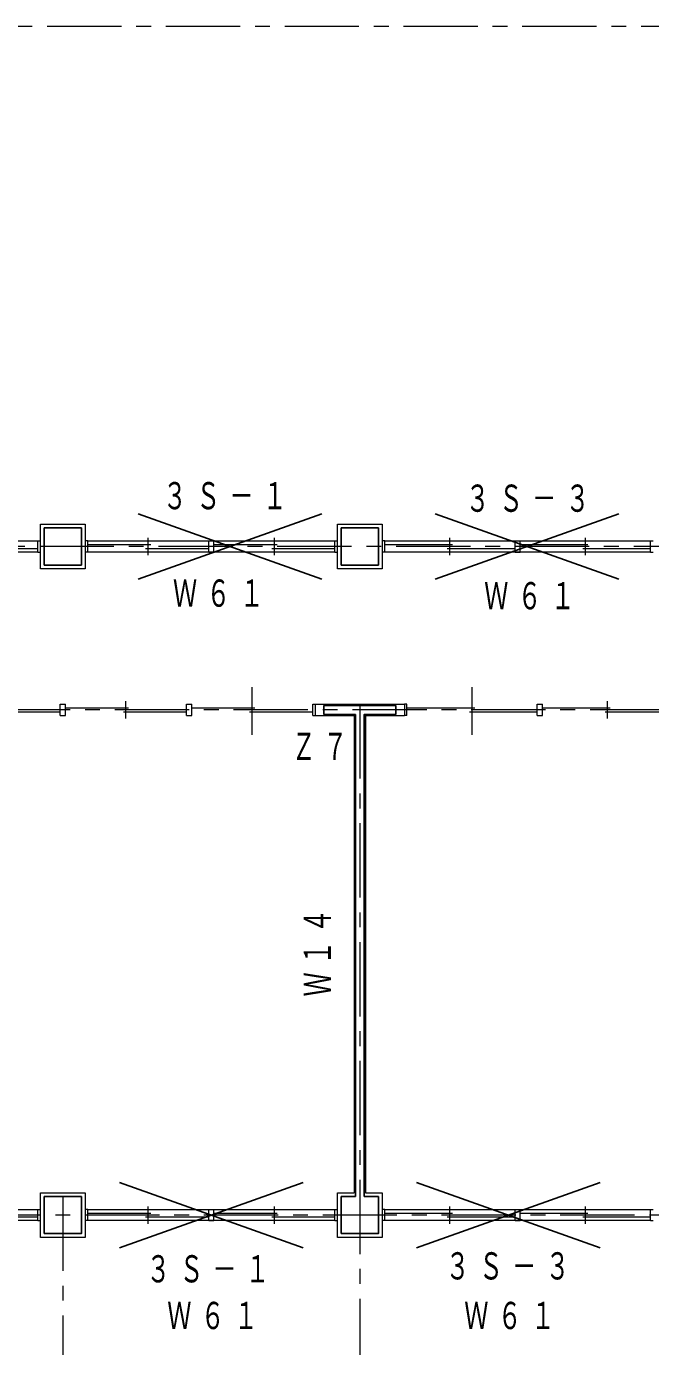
# Model space of a CAD drawing. Units: millimetres at full size, sheet at 1:200; details may follow other scales. Extents: x -55340 to 55340, y -38040 to 38040.
# Drawn here: x -22170 to -13762, y -21216 to -3446 of the extents above; entities that cross this region are included whole.
import ezdxf

# ---------------------------------------------------------------- set-up
doc = ezdxf.new("R2010")
doc.units = ezdxf.units.MM
doc.header["$LTSCALE"] = 200
doc.linetypes.add('CHAIN1', pattern=[8, 5, -1, 1, -1])
for name, color, linetype, lineweight in [('0-0_補助線', 4, 'Continuous', 9), ('0-1_通り芯', 3, 'Continuous', 18), ('0-5_建具(ｻｯｼ)', 4, 'Continuous', 9), ('2-0_補助線', 2, 'Continuous', 25), ('2-2_躯体', 2, 'Continuous', 25)]:
    doc.layers.add(name, color=color, linetype=linetype, lineweight=lineweight)
doc.layers.add('2-3_外壁', color=2, linetype='Continuous')
doc.styles.add('ＭＳ ゴシック', font='')
doc.styles.get('ＭＳ ゴシック').set_extended_font_data('MS Gothic')

msp = doc.modelspace()

# ---------------------------------------------------------------- linework, layer by layer
at = {"layer": '0-0_補助線', "color": 3, "lineweight": 18}
for p, q in [((-22863.5, -10471.3), (-22013.5, -10471.3)), ((-22013.5, -10370.6), (-21978.5, -10370.6)), ((-22013.5, -10520.6), (-22013.5, -10370.6)), ((-21343.5, -10370.6), (-21378.5, -10370.6)), ((-21343.5, -10520.6), (-21343.5, -10370.6)), ((-21343.5, -10419.9), (-20493.5, -10419.9)), ((-20563.5, -10471.3), (-19713.5, -10471.3)), ((-20528.5, -10563.5), (-20528.5, -10327.8)), ((-19713.5, -10370.6), (-19643.5, -10370.6)), ((-19713.5, -10520.6), (-19713.5, -10370.6)), ((-19643.5, -10419.9), (-18793.5, -10419.9)), ((-18863.5, -10471.3), (-18013.5, -10471.3)), ((-18828.5, -10563.5), (-18828.5, -10327.8)), ((-17343.5, -10419.9), (-16431, -10419.9)), ((-16501, -10471.3), (-15588.5, -10471.3)), ((-16466, -10563.5), (-16466, -10327.8)), ((-15518.5, -10520.6), (-15518.5, -10370.6)), ((-15518.5, -10419.9), (-14606, -10419.9)), ((-14676, -10471.3), (-13763.5, -10471.3)), ((-14641, -10563.5), (-14641, -10327.8)), ((-22013.5, -10520.6), (-21978.5, -10520.6)), ((-21343.5, -10520.6), (-21378.5, -10520.6)), ((-18013.5, -10520.6), (-17978.5, -10520.6)), ((-17343.5, -10520.6), (-17378.5, -10520.6)), ((-15588.5, -10520.6), (-15518.5, -10520.6)), ((-13763.5, -10520.6), (-13728.5, -10520.6)), ((-19128.5, -12981.6), (-19128.5, -12341)), ((-16166, -12981.6), (-16166, -12341)), ((-21713.5, -12570.6), (-21643.5, -12570.6)), ((-21713.5, -12720.6), (-21713.5, -12570.6)), ((-20828.5, -12763.5), (-20828.5, -12527.8)), ((-19943.5, -12720.6), (-19943.5, -12570.6)), ((-18278.5, -12570.6), (-18278.5, -12720.6)), ((-17043.5, -12570.6), (-17078.5, -12570.6)), ((-17043.5, -12720.6), (-17043.5, -12570.6)), ((-15218.5, -12720.6), (-15218.5, -12570.6)), ((-14341, -12763.5), (-14341, -12527.8)), ((-22563.5, -12671.3), (-21713.5, -12671.3)), ((-21643.5, -12619.9), (-20793.5, -12619.9)), ((-20863.5, -12671.3), (-20013.5, -12671.3)), ((-20013.5, -12720.6), (-19943.5, -12720.6)), ((-19943.5, -12619.9), (-19093.5, -12619.9)), ((-19163.5, -12671.3), (-18313.5, -12671.3)), ((-18313.5, -12720.6), (-18278.5, -12720.6)), ((-18278.5, -12720.6), (-17753.5, -12720.6)), ((-17753.5, -12720.6), (-17753.5, -19145.6)), ((-17603.5, -12720.6), (-17078.5, -12720.6)), ((-17043.5, -12720.6), (-17078.5, -12720.6)), ((-17043.5, -12619.9), (-16131, -12619.9)), ((-16201, -12671.3), (-15288.5, -12671.3)), ((-15288.5, -12720.6), (-15218.5, -12720.6)), ((-15218.5, -12619.9), (-14306, -12619.9)), ((-14376, -12671.3), (-13463.5, -12671.3)), ((-20528.5, -19563.5), (-20528.5, -19327.8)), ((-18828.5, -19563.5), (-18828.5, -19327.8)), ((-16466, -19563.5), (-16466, -19327.8)), ((-14641, -19563.5), (-14641, -19327.8)), ((-22863.5, -19471.3), (-22013.5, -19471.3)), ((-22013.5, -19520.6), (-21978.5, -19520.6)), ((-21343.5, -19370.6), (-21378.5, -19370.6)), ((-21343.5, -19520.6), (-21378.5, -19520.6)), ((-21343.5, -19520.6), (-21343.5, -19370.6)), ((-21343.5, -19419.9), (-20493.5, -19419.9)), ((-20563.5, -19471.3), (-19713.5, -19471.3)), ((-19713.5, -19370.6), (-19643.5, -19370.6)), ((-19713.5, -19520.6), (-19713.5, -19370.6)), ((-19643.5, -19419.9), (-18793.5, -19419.9)), ((-18863.5, -19471.3), (-18013.5, -19471.3)), ((-18013.5, -19520.6), (-17978.5, -19520.6)), ((-17343.5, -19520.6), (-17378.5, -19520.6)), ((-17343.5, -19419.9), (-16431, -19419.9)), ((-16501, -19471.3), (-15588.5, -19471.3)), ((-15588.5, -19520.6), (-15518.5, -19520.6)), ((-15518.5, -19520.6), (-15518.5, -19370.6)), ((-15518.5, -19419.9), (-14606, -19419.9)), ((-14676, -19471.3), (-13763.5, -19471.3)), ((-13763.5, -19520.6), (-13728.5, -19520.6))]:
    msp.add_line(p, q, dxfattribs=at)
for points in [[(-21378.5, -10745.6), (-21978.5, -10745.6), (-21978.5, -10145.6), (-21378.5, -10145.6)], [(-17378.5, -10745.6), (-17978.5, -10745.6), (-17978.5, -10145.6), (-17378.5, -10145.6)], [(-21978.5, -19145.6), (-21378.5, -19145.6), (-21378.5, -19745.6), (-21978.5, -19745.6)]]:
    msp.add_lwpolyline(points, close=True, dxfattribs=at)
for points in [[(-19713.5, -10520.6), (-19643.5, -10520.6), (-19643.5, -10370.6)], [(-18013.5, -10520.6), (-18013.5, -10370.6), (-17978.5, -10370.6)], [(-17343.5, -10520.6), (-17343.5, -10370.6), (-17378.5, -10370.6)], [(-15588.5, -10520.6), (-15588.5, -10370.6), (-15518.5, -10370.6)], [(-13763.5, -10520.6), (-13763.5, -10370.6), (-13728.5, -10370.6)], [(-21713.5, -12720.6), (-21643.5, -12720.6), (-21643.5, -12570.6)], [(-20013.5, -12720.6), (-20013.5, -12570.6), (-19943.5, -12570.6)], [(-18313.5, -12720.6), (-18313.5, -12570.6), (-18278.5, -12570.6)], [(-18278.5, -12570.6), (-17078.5, -12570.6), (-17078.5, -12720.6)], [(-15288.5, -12720.6), (-15288.5, -12570.6), (-15218.5, -12570.6)], [(-17603.5, -12720.6), (-17603.5, -19145.6), (-17378.5, -19145.6), (-17378.5, -19745.6), (-17978.5, -19745.6), (-17978.5, -19145.6), (-17753.5, -19145.6)], [(-22013.5, -19520.6), (-22013.5, -19370.6), (-21978.5, -19370.6)], [(-19713.5, -19520.6), (-19643.5, -19520.6), (-19643.5, -19370.6)], [(-18013.5, -19520.6), (-18013.5, -19370.6), (-17978.5, -19370.6)], [(-17343.5, -19520.6), (-17343.5, -19370.6), (-17378.5, -19370.6)], [(-15588.5, -19520.6), (-15588.5, -19370.6), (-15518.5, -19370.6)], [(-13763.5, -19520.6), (-13763.5, -19370.6), (-13728.5, -19370.6)]]:
    msp.add_lwpolyline(points, dxfattribs=at)
at = {"layer": '0-1_通り芯', "color": 4, "linetype": 'CHAIN1', "lineweight": 9}
for p, q in [((39909.7, -3445.6), (-43658.8, -3445.6)), ((41409.7, -10445.6), (-45158.8, -10445.6)), ((-17678.5, -12570.6), (-17678.5, -26540.7)), ((29621.5, -12645.6), (-43658.8, -12645.6)), ((-21678.5, -19195.6), (-21678.5, -26540.7)), ((19621.5, -19445.6), (-45158.8, -19445.6))]:
    msp.add_line(p, q, dxfattribs=at)
at = {"layer": '0-5_建具(ｻｯｼ)'}
for p, q in [((-25343.5, -10370.6), (-22013.5, -10370.6)), ((-21343.5, -10370.6), (-18013.5, -10370.6)), ((-17343.5, -10370.6), (-13763.5, -10370.6)), ((-22013.5, -10520.6), (-25343.5, -10520.6)), ((-18013.5, -10520.6), (-21343.5, -10520.6)), ((-13763.5, -10520.6), (-17343.5, -10520.6)), ((-25343.5, -19370.6), (-22013.5, -19370.6)), ((-22013.5, -19520.6), (-25343.5, -19520.6)), ((-21343.5, -19370.6), (-18013.5, -19370.6)), ((-18013.5, -19520.6), (-21343.5, -19520.6)), ((-17343.5, -19370.6), (-13763.5, -19370.6)), ((-13763.5, -19520.6), (-17343.5, -19520.6))]:
    msp.add_line(p, q, dxfattribs=at)
at = {"layer": '2-0_補助線'}
for p, q in [((-18191.7, -10885), (-20665.3, -10006.2)), ((-20665.3, -10885), (-18191.7, -10006.2)), ((-14191.7, -10885), (-16665.3, -10006.2)), ((-16665.3, -10885), (-14191.7, -10006.2)), ((-18441.7, -19885), (-20915.3, -19006.2)), ((-20915.3, -19885), (-18441.7, -19006.2)), ((-14441.7, -19885), (-16915.3, -19006.2)), ((-16915.3, -19885), (-14441.7, -19006.2))]:
    msp.add_line(p, q, dxfattribs=at)
at = {"layer": '2-2_躯体'}
for p, q in [((-18163.5, -12705.6), (-18163.5, -12585.6)), ((-18163.5, -12585.6), (-17193.5, -12585.6)), ((-17193.5, -12705.6), (-17193.5, -12585.6)), ((-18163.5, -12705.6), (-17738.5, -12705.6)), ((-17738.5, -19195.6), (-17738.5, -12705.6)), ((-17928.5, -19195.6), (-17928.5, -19695.6)), ((-17738.5, -19195.6), (-17928.5, -19195.6)), ((-17428.5, -19195.6), (-17618.5, -19195.6))]:
    msp.add_line(p, q, dxfattribs=at)
for points in [[(-21928.5, -10695.6), (-21428.5, -10695.6), (-21428.5, -10195.6), (-21928.5, -10195.6)], [(-17928.5, -10695.6), (-17428.5, -10695.6), (-17428.5, -10195.6), (-17928.5, -10195.6)], [(-21928.5, -19695.6), (-21428.5, -19695.6), (-21428.5, -19195.6), (-21928.5, -19195.6)]]:
    msp.add_lwpolyline(points, close=True, dxfattribs=at)
for points in [[(-17618.5, -19195.6), (-17618.5, -12705.6), (-17193.5, -12705.6)], [(-17928.5, -19695.6), (-17428.5, -19695.6), (-17428.5, -19195.6)]]:
    msp.add_lwpolyline(points, dxfattribs=at)

# ---------------------------------------------------------------- texts
at = {"layer": '2-0_補助線', "char_height": 366.6, "attachment_point": 7, "style": 'ＭＳ ゴシック'}
for s, insert in [('\\T1.38;\\W0.65;３Ｓ－１', (-20332.1, -9951.8)), ('\\T1.38;\\W0.65;３Ｓ－３', (-16254.5, -9986)), ('\\T1.38;\\W0.65;Ｗ６１', (-20195.1, -11262.8)), ('\\T1.38;\\W0.65;Ｗ６１', (-16003.5, -11297.7)), ('\\T1.37;\\W0.65;３Ｓ－１', (-20554.3, -20358.2)), ('\\T1.38;\\W0.65;３Ｓ－３', (-16523.8, -20319.1)), ('\\T1.38;\\W0.65;Ｗ６１', (-20271.7, -20985.8)), ('\\T1.38;\\W0.65;Ｗ６１', (-16271.7, -20985.8))]:
    msp.add_mtext(s, dxfattribs=dict(at, insert=insert))
at = {"layer": '2-3_外壁', "insert": (-18597, -13321), "char_height": 366.6, "attachment_point": 7, "style": 'ＭＳ ゴシック'}
msp.add_mtext('\\T1.31;\\W0.65;Ｚ７', dxfattribs=at)
at = {"layer": '2-3_外壁', "insert": (-18067.9, -16503), "char_height": 366.6, "attachment_point": 7, "rotation": 90, "style": 'ＭＳ ゴシック'}
msp.add_mtext('\\T1.31;\\W0.65;Ｗ１４', dxfattribs=at)

doc.saveas('drawing.dxf')
